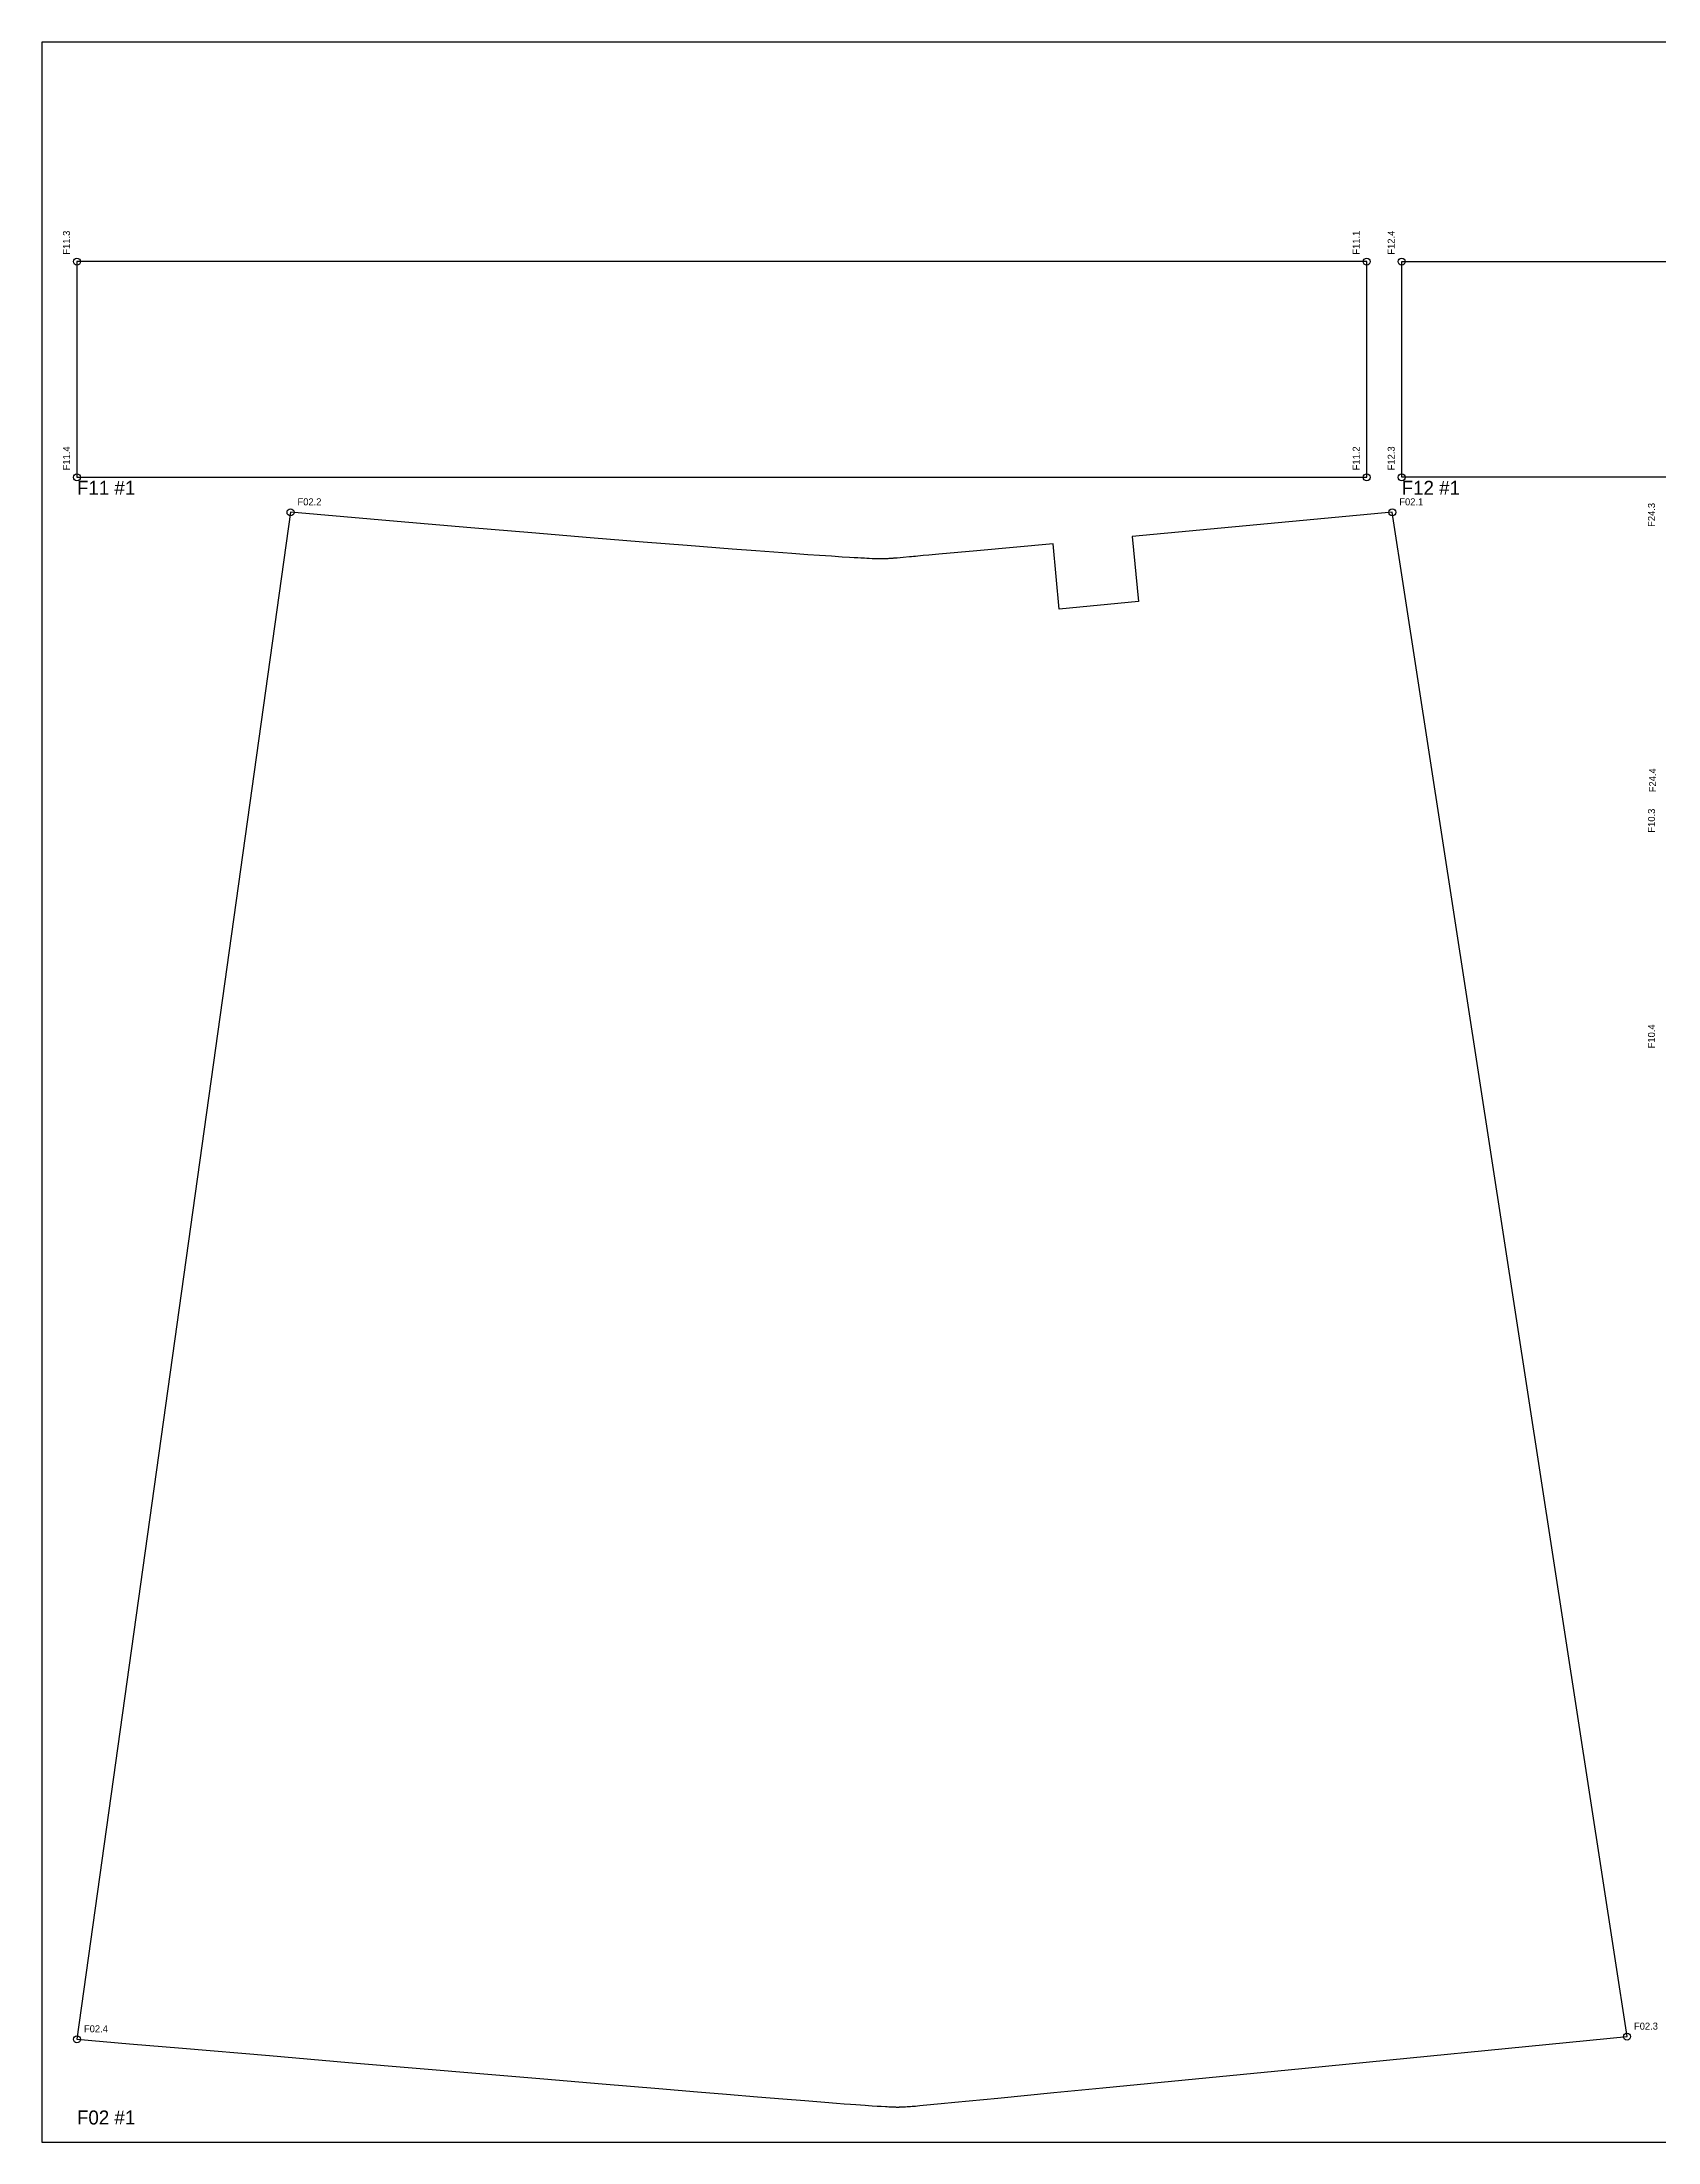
# Model space of a CAD drawing. Header units: millimetres. Extents: x 0 to 1000, y 0 to 600.
# Drawn here: x 0 to 462, y 0 to 600 of the extents above; entities that cross this region are included whole.
import ezdxf

# ---------------------------------------------------------------- set-up
doc = ezdxf.new("R2010")
doc.units = ezdxf.units.MM
for name, color, linetype in [('CUT', 7, 'Continuous'), ('LABEL', 3, 'Continuous'), ('REFERENCE', 3, 'Continuous'), ('SHEET_NONCUT', 8, 'Continuous')]:
    doc.layers.add(name, color=color, linetype=linetype)

msp = doc.modelspace()

# ---------------------------------------------------------------- linework, layer by layer
at = {"layer": 'CUT'}
for points in [[(378.65, 475.62), (378.65, 479.73), (378.65, 483.84), (378.65, 487.95), (378.65, 492.06), (378.65, 496.17), (378.65, 500.28), (378.65, 504.38), (378.65, 508.49), (378.65, 512.6), (378.65, 516.71), (378.65, 520.82), (378.65, 524.93), (378.65, 529.04), (378.65, 533.14), (378.65, 537.25), (10, 537.25), (10, 533.14), (10, 529.04), (10, 524.93), (10, 520.82), (10, 516.71), (10, 512.6), (10, 508.49), (10, 504.38), (10, 500.28), (10, 496.17), (10, 492.06), (10, 487.95), (10, 483.84), (10, 479.73), (10, 475.62)], [(311.63, 458.75), (313.45, 440.18), (290.76, 437.98), (288.99, 456.65), (267.23, 454.66), (256.36, 453.66), (253.52, 453.4), (251.88, 453.25), (250.36, 453.1), (249.66, 453.04), (249.09, 452.99), (248.51, 452.93), (247.94, 452.88), (246.18, 452.72), (244.42, 452.57), (243.98, 452.53), (243.7, 452.5), (243.41, 452.48), (243.17, 452.46), (242.96, 452.45), (242.77, 452.43), (242.54, 452.42), (242.3, 452.4), (242.06, 452.39), (241.74, 452.37), (241.42, 452.35), (241.13, 452.34), (240.85, 452.33), (240.56, 452.32), (240.41, 452.31), (240.29, 452.31), (240.19, 452.31), (240.07, 452.3), (239.94, 452.3), (239.82, 452.3), (239.7, 452.3), (239.58, 452.3), (239.46, 452.3), (239.33, 452.31), (239.21, 452.31), (239.05, 452.31), (238.87, 452.32), (238.63, 452.32), (238.27, 452.34), (237.86, 452.35), (237.32, 452.37), (236.43, 452.41), (235.77, 452.44), (235.09, 452.48), (234.08, 452.53), (233.17, 452.58), (232.15, 452.64), (230.79, 452.72), (228.75, 452.85), (225.7, 453.05), (222.28, 453.28), (218.87, 453.51), (214.32, 453.84), (209.19, 454.22), (204.05, 454.6), (197.23, 455.12), (184.41, 456.13), (171.81, 457.14), (156.71, 458.36), (140.05, 459.74), (122.57, 461.21), (101.53, 463), (86.28, 464.31), (71.04, 465.62), (10, 29.35), (25.06, 28.07), (40.21, 26.78), (65, 24.67), (87.57, 22.76), (106.97, 21.12), (126.32, 19.48), (143.46, 18.04), (160.16, 16.63), (176.28, 15.27), (187.38, 14.34), (195.67, 13.65), (204.52, 12.92), (211.72, 12.33), (218.07, 11.82), (223.76, 11.37), (227.12, 11.1), (229.26, 10.94), (231.08, 10.8), (232.58, 10.69), (233.94, 10.59), (235.25, 10.5), (236.24, 10.43), (237.31, 10.36), (238.74, 10.28), (239.87, 10.21), (241.12, 10.13), (241.61, 10.11), (242.08, 10.08), (242.47, 10.06), (242.75, 10.05), (243.02, 10.04), (243.28, 10.03), (243.5, 10.02), (243.66, 10.01), (243.82, 10.01), (243.98, 10.01), (244.13, 10), (244.28, 10), (244.43, 10), (244.57, 10), (244.71, 10), (244.86, 10), (244.99, 10), (245.13, 10.01), (245.27, 10.01), (245.37, 10.01), (245.54, 10.02), (245.72, 10.02), (245.88, 10.03), (246.17, 10.04), (246.49, 10.06), (246.86, 10.08), (247.27, 10.1), (247.72, 10.13), (248.24, 10.17), (248.69, 10.2), (249.19, 10.24), (249.69, 10.28), (250.26, 10.33), (250.9, 10.39), (251.84, 10.48), (257.06, 10.97), (260.96, 11.35), (273.26, 12.55), (289.26, 14.11), (303.18, 15.48), (356.19, 20.66), (453.05, 30.11), (385.97, 465.62)]]:
    msp.add_lwpolyline(points, close=True, dxfattribs=at)
msp.add_lwpolyline([(757.3, 475.62), (388.65, 475.62), (388.65, 479.73), (388.65, 483.84), (388.65, 487.95), (388.65, 492.06), (388.65, 496.17), (388.65, 500.28), (388.65, 504.38), (388.65, 508.49), (388.65, 512.6), (388.65, 516.71), (388.65, 520.82), (388.65, 524.93), (388.65, 529.04), (388.65, 533.14), (388.65, 537.25), (757.3, 537.25)], dxfattribs=at)
at = {"layer": 'REFERENCE'}
for centre in [(10, 537.25), (378.65, 537.25), (388.65, 537.25), (10, 475.62), (378.65, 475.62), (388.65, 475.62), (71.04, 465.62), (385.97, 465.62), (10, 29.35), (453.05, 30.11)]:
    msp.add_circle(centre, 1, dxfattribs=at)
at = {"layer": 'SHEET_NONCUT'}
msp.add_lwpolyline([(0, 0), (1000, 0), (1000, 600), (0, 600)], close=True, dxfattribs=at)

# ---------------------------------------------------------------- texts
at = {"layer": 'LABEL'}
for s, p in [('F11 #1', (10, 470.62)), ('F12 #1', (388.65, 470.62)), ('F02 #1', (10, 5))]:
    msp.add_text(s, height=4, dxfattribs=at).set_placement(p)
at = {"layer": 'REFERENCE'}
for s, p in [('F12.4', (386.65, 539.25)), ('F11.3', (8, 539.25)), ('F11.1', (376.65, 539.25)), ('F11.4', (8, 477.62)), ('F11.2', (376.65, 477.62)), ('F12.3', (386.65, 477.62)), ('F24.3', (461.05, 461.47)), ('F24.4', (461.35, 385.64)), ('F10.3', (461.05, 374.11)), ('F10.4', (461.05, 312.48))]:
    msp.add_text(s, height=2, rotation=90, dxfattribs=at).set_placement(p)
for s, p in [('F02.2', (73.04, 467.62)), ('F02.1', (387.97, 467.62)), ('F02.4', (12, 31.35)), ('F02.3', (455.05, 32.11))]:
    msp.add_text(s, height=2, dxfattribs=at).set_placement(p)

doc.saveas('drawing.dxf')
